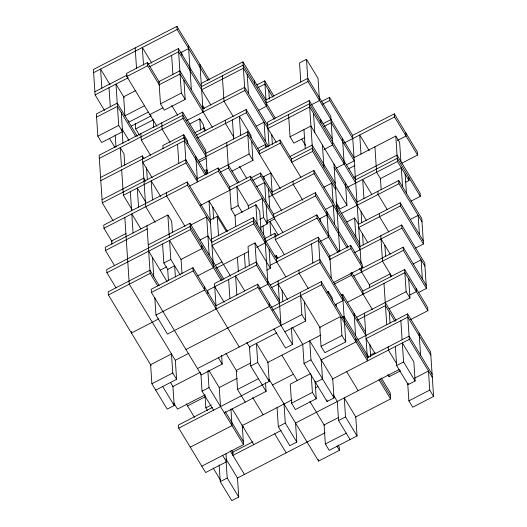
<?xml version="1.0" encoding="UTF-8"?>
<svg xmlns="http://www.w3.org/2000/svg" width="527" height="527" viewBox="0 0 527 527"><rect width="100%" height="100%" fill="white"/><g stroke="black" fill="none" stroke-linecap="round" stroke-linejoin="round"><path stroke-width="0.79" d="M209.41 80.018L176.92 26.35L93.411 69.478L95.097 94.886L104.557 110.512M93.622 72.654L177.131 29.525L176.92 26.35M159.622 82.634L147.481 62.575L126.605 73.352L126.816 76.534L156.967 126.335M94.886 91.711L127.284 74.979M148.159 64.195L178.396 48.583L201.426 86.626L243.184 65.058L275.265 118.048M126.816 76.534L147.692 65.75L147.481 62.575M95.097 94.886L128.213 77.785M149.813 66.626L178.607 51.758L210.853 105.018M180.728 52.641L188.646 48.55M135.894 90.466L123.654 96.784L124.919 115.841L144.358 105.802M96.579 117.119L117.455 106.335L135.88 136.77M159.207 84.768L180.082 73.991L212.328 127.251M121.289 112.673L122.56 131.73L101.678 142.514L97.844 136.17L118.72 125.393L115.98 84.103L124.201 97.693M183.923 80.328L185.188 99.386L164.312 110.169L160.471 103.826L181.347 93.042L178.396 48.583M201.215 83.45L242.973 61.883L266.003 99.932L307.761 78.365L330.791 116.408L332.689 144.991L324.052 149.451M148.199 112.146L128.759 122.178L128.654 120.591M149.846 114.576L162.803 107.883M131.091 126.236L151.249 115.828M201.637 89.801L243.395 68.24L274.244 119.188M139.517 135.248L135.676 128.904L152.955 119.985M207.23 173.963L205.649 150.142L182.612 112.099L99.109 155.228L102.271 202.869L113.16 220.853M99.32 158.403L182.823 115.275L205.859 153.317L247.611 131.757L259.337 151.124M150.498 155.234L141.282 140.017L183.034 118.45L182.612 112.099M186.558 120.584L244.871 90.466L242.973 61.883M256.82 84.966L264.738 80.875L273.954 96.092M310.844 105.025L319.487 100.565L318.012 78.332L306.49 59.307L299.534 62.904L300.798 81.962M257.749 87.765L264.949 84.05L272.907 97.192M189.707 123.997L199.786 118.792L203.626 125.13L203.837 128.311M100.585 177.461L142.336 155.893L143.983 158.614M187.75 143.449L187.592 141.065L183.758 134.728L162.876 145.511L163.087 148.686M100.795 180.636L184.305 137.507L206.512 174.193M194.812 132.745L204.173 127.909L205.846 130.676M196.466 135.175L246.135 109.524L268.401 146.302M197.394 137.982L246.346 112.699L246.135 109.524M266.214 103.108L307.972 81.54L306.49 59.307M258.507 110.374L266.425 106.283L264.738 80.875M102.06 199.693L143.812 178.126L145.735 181.295M102.271 202.869L185.781 159.74L197.296 178.758M256.148 126.263L264.067 122.172L265.331 141.229M132.152 209.786L123.358 195.26L185.991 162.915L184.305 137.507M332.267 138.641L309.237 100.598L267.479 122.159L269.066 145.979M198.152 160.583L247.822 134.932L280.318 188.6M198.831 162.211L206.031 158.489M267.9 128.516L309.659 106.948L355.725 183.034M320.884 101.816L329.527 97.357L352.556 135.399L361.048 263.23M322.537 104.247L329.737 100.532L329.527 97.357M204.489 170.676L206.577 169.595L207.401 170.952M226.294 231.366L217.249 216.419L210.286 220.016L187.256 181.967L103.747 225.101L103.957 228.277L112.185 241.86M205.682 173.119L207.124 172.375M196.578 179.134L218.171 167.981L229.686 186.999L231.169 209.232L235.279 216.024M257.624 148.495L265.542 144.405L265.753 147.58M103.957 228.277L187.467 185.148L187.256 181.967M218.857 169.602L249.087 153.989L247.611 131.757M189.588 186.024L218.382 171.156L218.171 167.981M280.008 139.998L259.126 150.775L259.337 153.95L280.219 143.173L280.008 139.998L291.734 159.365M220.503 172.033L228.422 167.942L226.735 142.54M304.685 137.547L293.882 143.127L290.048 136.783L310.923 126.006L356.99 202.091L398.741 180.53L421.778 218.573L423.464 243.981L415.546 248.065M323.084 123.674L331.002 119.583M232.051 171.11L252.927 160.327L251.662 141.269M324.013 126.48L331.213 122.758L354.243 160.807L346.325 164.892M126.032 233.52L111.638 240.958L111.849 244.133M172.434 232.44L171.697 221.327L167.856 214.983L105.222 247.328L105.433 250.503L114.649 265.72M105.433 250.503L147.191 228.942M229.686 186.999L250.569 176.216L273.599 214.265L273.809 217.44M289.87 156.585L312.188 145.057L335.218 183.106M251.247 177.843L260.608 173.008L272.123 192.032L313.875 170.465L359.941 246.557L401.693 224.989L424.729 263.032L426.415 288.44L418.497 292.531M200.385 205.418L250.78 179.391L250.569 176.216M252.901 180.274L260.819 176.183L260.608 173.008M262.94 177.065L270.858 172.975L272.334 195.207M309.237 100.598L312.61 151.414L291.734 162.191L291.523 159.016L312.399 148.232L346.95 205.299L339.987 208.896L335.877 202.105M352.556 135.399L394.315 113.832L417.344 151.875L417.555 155.05L401.719 163.232M256.735 186.617L264.653 182.526L265.918 201.577M344.131 143.034L394.525 117.007L394.315 113.832M148.245 244.818L189.997 223.257L223.922 279.284M190.82 225.029L206.663 216.847L209.193 254.963M116.124 287.953L106.915 272.736L190.418 229.607L189.997 223.257M231.169 209.232L238.125 205.635L236.86 186.584L248.375 205.602L248.586 208.778M247.894 205.853L262.294 198.415L263.559 217.473L267.4 223.81L260.918 227.157M268.73 197.065L314.085 173.64L313.875 170.465M260.984 230.187L259.719 211.129L255.878 204.792L235.002 215.569L235.74 226.689M400.895 161.46L399.631 142.402L395.79 136.065L354.032 157.626L307.972 81.54M336.285 168.106L344.203 164.016L342.517 138.608M200.01 239.996L207.928 235.905L211.768 242.242L253.52 220.681L276.55 258.724L318.308 237.163L329.823 256.181L331.299 278.414M397.404 140.492L406.04 136.032L405.83 132.857M167.961 269.831L163.851 263.039L170.807 259.449L169.542 240.391L181.057 259.416L182.006 273.704M211.551 239.067L253.309 217.506L264.824 236.524L267.986 284.165L259.35 288.625M348.518 168.805L354.994 165.458M151.104 365.521L108.391 294.968L150.142 273.401L146.98 225.767M160.182 270.193L166.664 266.846M181.057 259.416L201.933 248.632L201.722 245.457M259.956 219.331L263.559 217.473M323.888 187.204L331.806 183.113L333.071 202.17M253.309 217.506L253.731 223.856L211.979 245.424L230.615 276.201M273.599 214.265L315.35 192.698L348.255 247.044M266.609 221.156L315.561 195.873L315.35 192.698M353.861 177.428L397.055 155.122L420.085 193.165L420.296 196.34L410.941 201.176M266.57 223.152L274.488 219.061M347.807 187.125L397.477 161.473L395.79 136.065M280.772 322.241L257.736 284.198L215.984 305.765L192.948 267.716L151.196 289.283L151.407 292.459L201.314 374.888L222.19 364.104L221.61 355.369M151.407 292.459L193.165 270.898L192.948 267.716M266.754 270.134L270.351 268.276L254.996 242.914L248.039 246.504L249.304 265.562M264.785 238.52L274.863 233.316L276.537 236.083M215.365 265.358L221.841 262.011M325.363 209.436L333.281 205.346L334.546 224.403M197.618 275.832L213.455 267.65L209.021 200.958L227.447 231.393M265.713 241.326L316.826 214.93L339.039 251.616M216.294 268.164L248.691 251.432M256.609 247.341L265.246 242.881M284.336 254.613L275.285 239.666L317.037 218.106L316.826 214.93M319.158 218.988L327.083 214.897M341.364 213.448L398.952 183.706L398.741 180.53M405.395 182.355L408.992 180.491L408.781 177.316M257.736 284.198L257.947 287.373L167.481 334.098L155.966 315.074L204.68 289.916L204.469 286.741M254.996 242.914L256.471 265.14L207.757 290.305L207.967 293.48M274.903 256.293L276.339 255.549L277.986 258.27M158.779 318.881L131.421 333.011L131.315 331.424M346.707 222.071L354.625 217.98L358.465 224.324L400.217 202.757L423.253 240.799M270.285 265.246L318.519 240.338L330.034 259.356M320.64 241.214L328.558 237.13L326.872 211.722M400.217 202.757L400.428 205.932L358.676 227.499L367.892 242.716M270.107 285.048L319.784 259.389L365.85 335.482M329.105 256.557L350.699 245.398L362.214 264.422L362.424 267.597L333.631 282.472M271.761 287.478L319.994 262.565L318.308 237.163M329.316 259.732L350.91 248.579L350.699 245.398M410.23 219.495L418.148 215.405L419.413 234.462M354.394 252.703L401.903 228.165L401.693 224.989M185.959 349.526L269.468 306.398L269.251 303.223M270.865 307.649L321.259 281.622L367.326 357.714L409.077 336.147L432.114 374.19M155.722 390.112L176.598 379.328L175.333 360.277L189.009 353.209M272.518 310.08L321.47 284.797L321.259 281.622M361.417 268.783L403.175 247.222L426.205 285.265M334.309 284.093L351.588 275.173L351.43 272.788M353.709 276.049L403.386 250.397L403.175 247.222M326.951 292.268L328.387 291.523L332.227 297.867L332.438 301.042M151.881 383.768L172.757 372.991L171.492 353.933L150.617 364.717L151.881 383.768L167.237 409.136L174.193 405.54L172.928 386.482L170.465 382.411M197.473 368.551L301.859 314.639L300.383 292.406M341.167 295.001L342.603 294.257L365.639 332.306M172.448 386.732L200.523 372.233M276.833 332.82L249.482 346.95L250.747 366.008L266.102 391.37L224.344 412.931M413.181 263.961L421.099 259.87L422.364 278.928M335.106 304.705L343.024 300.614L319.994 262.565M363.103 294.191L362.892 291.016L404.65 269.455L427.68 307.498L427.891 310.673L410.612 319.599M284.817 331.76L305.7 320.976L304.435 301.925M347.267 302.373L404.861 272.63L427.891 310.673M250.681 362.978L236.28 370.415L237.545 389.466L245.226 402.147M341.99 317.57L344.078 316.49L368.788 357.299M213.547 410.184L202.032 391.166L208.988 387.569L207.882 370.896M250.747 366.008L257.703 362.411L256.438 343.354L267.953 362.378L269.218 381.436L178.752 428.155L205.629 472.541L226.505 461.757L225.978 453.819M291.391 327.768L292.498 344.441L285.542 348.037L274.02 329.013M204.845 394.973L177.487 409.104L173.785 402.984M220.51 406.594L219.239 387.536L237.242 378.241M267.472 362.629L320.745 335.113M356.45 317.34L406.126 291.681L404.65 269.455M187.526 405.889L205.523 396.594M357.385 320.139L385.461 305.64L395.092 321.549M409.894 294.995L416.376 291.648L416.165 288.473M389.084 308.809L409.966 298.025L408.695 278.967M237.545 389.466L258.421 378.689M321.055 346.338L341.931 335.561L340.666 316.503L319.79 327.287L321.055 346.338L324.889 352.682L345.771 341.898L342.603 294.257M207.48 410.54L205.833 407.826L211.399 404.947M212.381 407.503L178.541 424.979L178.752 428.155M304.013 363.465L310.976 359.869L309.705 340.811L332.741 378.86L334.006 397.911L327.05 401.508L304.013 363.465L302.748 344.408L292.465 327.425M357.932 339.572L407.602 313.914L430.631 351.957L433.589 396.423L412.713 407.206L408.873 400.863L407.714 383.399M272.512 384.993L293.387 374.21M320.745 360.086L356.021 341.865L355.811 338.69M310.423 373.735L290.272 384.143L291.536 403.201L295.37 409.545L316.253 398.761L315.087 381.291M190.273 447.179L232.025 425.612L230.918 408.939M315.528 382.483L322.491 378.893L321.226 359.836M370.099 355.191L375.138 352.589M242.275 425.579L291.945 399.927M315.706 387.655L317.86 386.541M332.26 379.104L409.288 339.322L407.602 313.914M242.236 427.575L243.678 426.83M291.536 403.201L312.412 392.417L311.253 374.954M201.788 466.197L243.54 444.636L242.222 424.788M399.209 369.499L295.548 423.036L296.813 442.094L289.85 445.69L278.335 426.666L285.291 423.069L284.027 404.018M396.64 365.567L403.596 361.97L402.332 342.919L413.847 361.937L415.111 380.995L408.155 384.591L396.64 365.567L395.369 346.509M252.861 441.797L232.703 452.206L232.914 455.387L281.148 430.473M387.859 374.664L389.091 376.7L400.612 370.751M338.499 417.503L324.098 424.94L325.363 443.991L329.204 450.335L357.042 435.954L355.771 416.903L344.256 397.878L345.521 416.936L357.042 435.954M414.808 378.09L428.484 371.028L429.749 390.079L433.589 396.423M225.958 458.977L237.473 478.002L238.738 497.053L231.781 500.65L220.26 481.625L227.223 478.035L226.116 461.362M350.08 439.551L338.565 420.526L345.521 416.936M237.229 478.127L325.06 432.766M355.297 417.147L390.566 398.932L390.145 392.582L381.35 378.057M325.363 443.991L346.239 433.207M408.873 400.863L429.749 390.079M268.954 379.117L318.578 461.079L339.454 450.302L339.243 447.127L337.985 445.051M394.525 117.007L417.555 155.05M420.296 196.34L397.266 158.298L355.514 179.859L309.448 103.773L267.69 125.334L244.66 87.291L202.908 108.858L179.872 70.816L158.996 81.593L160.471 103.826M397.477 161.473L408.992 180.491M398.952 183.706L421.989 221.748M369.19 150.603L359.73 134.978L360.995 154.036M400.428 205.932L423.464 243.981M380.711 179.048L376.601 172.257L374.914 146.849M329.737 100.532L352.767 138.575M401.903 228.165L424.94 266.207M387.292 209.7L378.076 194.483L377.866 191.308M371.733 194.391L362.681 179.443L363.946 198.495M403.386 250.397L426.415 288.44M388.768 231.933L379.552 216.716L379.341 213.54M381.028 238.948L390.243 254.166M334.164 167.224L366.41 220.484M406.126 291.681L409.966 298.025M391.719 276.398L382.503 261.181L380.817 235.773M312.61 151.414L335.64 189.457M301.76 139.174L305.528 145.399M430.842 355.139L407.812 317.089L366.061 338.657L375.105 353.604M336.7 205.332L359.73 243.382M314.085 173.64L360.152 249.732M409.288 339.322L432.324 377.365M385.25 302.465L396.139 320.449M350.91 248.579L362.424 267.597M315.561 195.873L347.234 248.184M359.572 268.566L369.855 285.548M280.219 143.173L300.943 177.408M244.871 90.466L276.28 142.349M351.792 272.676L362.892 291.016M317.037 218.106L338.018 252.749M350.356 273.131L372.563 309.817M403.596 361.97L415.111 380.995M302.841 200.332L293.21 184.424L292.999 181.248M246.346 112.699L267.077 146.941M396.64 363.689L388.412 350.106L388.201 346.931M233.204 116.467L223.995 101.25L222.308 75.842M177.131 29.525L207.981 80.479M249.087 153.989L252.927 160.327M260.819 176.183L281.793 210.833M233.843 137.316L225.47 123.483L225.26 120.308M380.072 378.775L390.355 395.757M321.47 284.797L367.536 360.89L364.374 313.249M379.051 379.908L390.566 398.932M250.78 179.391L282.861 232.381M202.697 105.683L204.338 108.397M239.508 166.466L246.629 178.225M341.931 335.561L345.771 341.898M278.157 235.002L269.929 221.419L270.878 235.707M308.328 288.565L299.119 273.348L298.908 270.173M228.211 164.767L238.909 182.434M228.422 167.942L237.473 182.889M181.347 93.042L185.188 99.386M300.594 295.581L320.278 328.09M346.661 371.667L358.176 390.691M253.731 223.856L285.812 276.846M218.382 171.156L229.897 190.175M151.796 63.121L142.336 47.496L143.496 64.966M238.125 205.635L242.236 212.434M301.859 314.639L305.7 320.976M183.034 118.45L206.07 156.493M147.692 65.75L159.417 85.117M171.769 105.525L177.632 115.209M278.236 284.132L287.452 299.349M205.075 174.648L184.516 140.683L142.758 162.25L152.217 177.869M279.297 300.015L256.26 261.965L214.509 283.533L216.195 308.941M256.471 265.14L279.508 303.19M333.321 394.901L337.511 401.818M310.976 359.869L334.006 397.911M185.991 162.915L197.506 181.934L195.82 156.532M170.116 142.376L162.158 129.234L161.736 122.883M257.947 287.373L292.498 344.441M187.467 185.148L210.497 223.191M312.412 392.417L316.253 398.761M244.647 290.871L235.595 275.924L236.86 294.982M281.873 355.191L297.366 380.784M309.929 401.534L324.382 425.401M336.944 446.152L339.454 450.302M110.044 84.689L100.585 69.063L101.849 88.114M137.343 136.361L117.244 103.16L96.369 113.944L97.844 136.17M222.704 280.1L190.207 226.432L106.704 269.56L106.915 272.736M190.418 229.607L221.268 280.562M185.017 226.36L166.591 195.925L166.38 192.75M129.003 140.498L122.014 128.95L122.962 143.245M118.72 125.393L122.56 131.73M160.656 196.512L151.196 180.886L152.461 199.937M214.72 286.708L224.179 302.333M246.755 342.451L250.108 347.985M257.703 362.411L269.218 381.436M193.165 270.898L239.225 346.983M285.291 423.069L296.813 442.094M109.557 138.561L115.005 147.553M145.913 202.342L137.277 188.073L138.542 207.131M155.175 222.335L145.715 206.709L142.336 155.893M170.807 259.449L180.267 275.074M225.879 353.235L237.045 371.68M252.683 397.503L263.151 414.795M274.666 433.82L286.187 452.845M140.841 228.843L131.796 213.896L133.061 232.954M218.349 357.767L222.19 364.104M148.667 251.175L167.178 281.741M159.147 285.443L149.931 270.226L108.18 291.793L108.391 294.968M150.142 273.401L157.678 285.858M208.771 370.244L219.239 387.536M232.223 408.978L253.79 444.604M225.233 411.567L243.329 441.461M208.988 387.569L243.54 444.636M231.656 450.48L233.329 453.246M175.333 360.277L129.267 284.185L124.833 217.493M230.194 450.888L244.429 474.405M172.757 372.991L176.598 379.328M222.664 455.42L226.505 461.757M186.294 403.853L194.522 417.443M227.223 478.035L238.738 497.053M213.086 467.897L220.622 480.347M162.678 386.515L174.193 405.54M419.117 332.939L420.592 355.172M405.151 174.154L406.422 193.211M402.582 186.868L401.317 167.81L380.441 178.594L381.179 189.713M408.05 382.997L408.155 384.591M400.856 320.686L402.121 339.744M390.395 277.037L390.184 273.862L369.308 284.646L369.519 287.821M384.868 245.286L385.606 256.405M389.295 311.984L390.039 323.097M383.985 283.414L386.726 324.698M388.985 375.112L389.091 376.7M361.041 211.61L361.779 222.723M362.517 233.836L363.255 244.956M369.842 344.203L370.692 356.904M361.311 267.196L361.627 271.965M354.625 217.98L355.89 237.038M345.475 183.067L346.95 205.299M354.118 313.282L355.6 335.515M333.953 164.049L339.757 251.386M336.068 304.204L336.226 306.589M320.752 119.616L320.963 122.791M322.438 145.024L323.914 167.257M337.3 401.475L338.565 420.526M328.387 291.523L328.545 293.908M313.493 113.292L314.764 132.343M320.12 218.488L320.33 221.663M326.944 399.921L327.05 401.508M303.96 129.596L305.232 148.654M311.556 243.929L312.821 262.986M318.473 459.491L318.578 461.079M288.572 114.557L290.048 136.783M268.79 90.387L269.369 99.122M271.741 134.853L272.373 144.378M282.077 290.476L282.815 301.589M274.863 233.316L275.285 239.666M276.339 255.549L276.761 261.899M278.025 280.957L280.983 325.416M268.493 188.864L269.758 207.921M266.135 204.759L267.4 223.81M269.086 249.218L270.351 268.276M263.895 176.571L264.106 179.747M277.07 407.608L278.335 426.666M254.488 80.908L254.699 84.083M263.026 225.806L263.605 234.541M247.235 74.577L248.5 93.635M255.878 204.792L257.15 223.843M251.063 137.699L250.905 135.314L239.39 116.296L240.655 135.347M265.522 382.635L266.102 391.37M244.37 253.658L245.318 267.953M232.427 119.886L233.692 138.944M237.413 257.255L238.362 271.543M228.639 279.521L229.904 298.578M217.249 216.419L218.514 235.477M212.862 207.302L213.652 219.206M199.95 64.393L203.119 112.034M204.173 127.909L204.384 131.091M206.577 169.595L206.788 172.77M199.786 118.792L200.523 129.905M219.153 464.952L220.26 481.625M188.435 45.375L191.387 89.834M204.99 395.118L205.833 407.826M181.69 52.14L181.901 55.315M200.873 373.696L202.032 391.166M183.758 134.728L184.022 138.7M171.65 55.348L172.915 74.406M177.553 144.279L178.818 163.33M175.386 276.906L174.648 265.786L167.691 269.383L168.429 280.496M167.856 214.983L169.332 237.216M162.586 243.981L163.851 263.039M153.245 119.721L153.772 127.666M146.546 167.797L147.336 179.7M152.507 257.512L153.772 276.57M154.806 297.61L155.966 315.074M135.169 47.917L136.539 68.556M140.861 133.667L141.282 140.017M135.307 123.351L135.676 128.904M130.321 191.67L131.585 210.721M124.774 165.076L124.036 153.963L120.196 147.619L121.46 166.677M121.671 169.852L123.358 195.26M115.209 134.925L115.999 146.835M109.017 87.699L110.281 106.75"/></g></svg>
